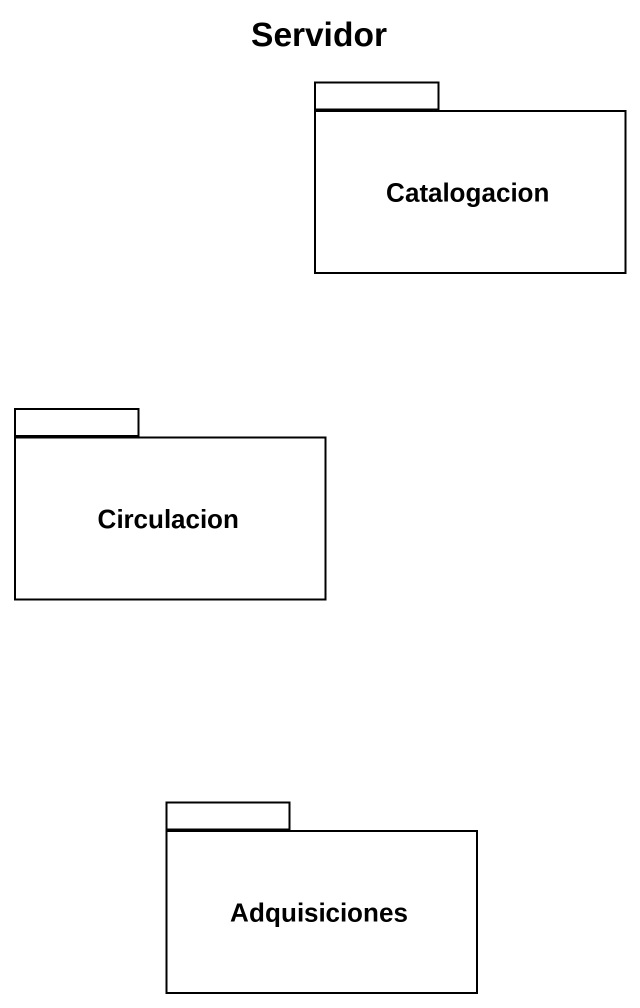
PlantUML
@startuml
title Servidor
package Catalogacion {
}
package Circulacion {
}
package Adquisiciones {
}
@enduml
